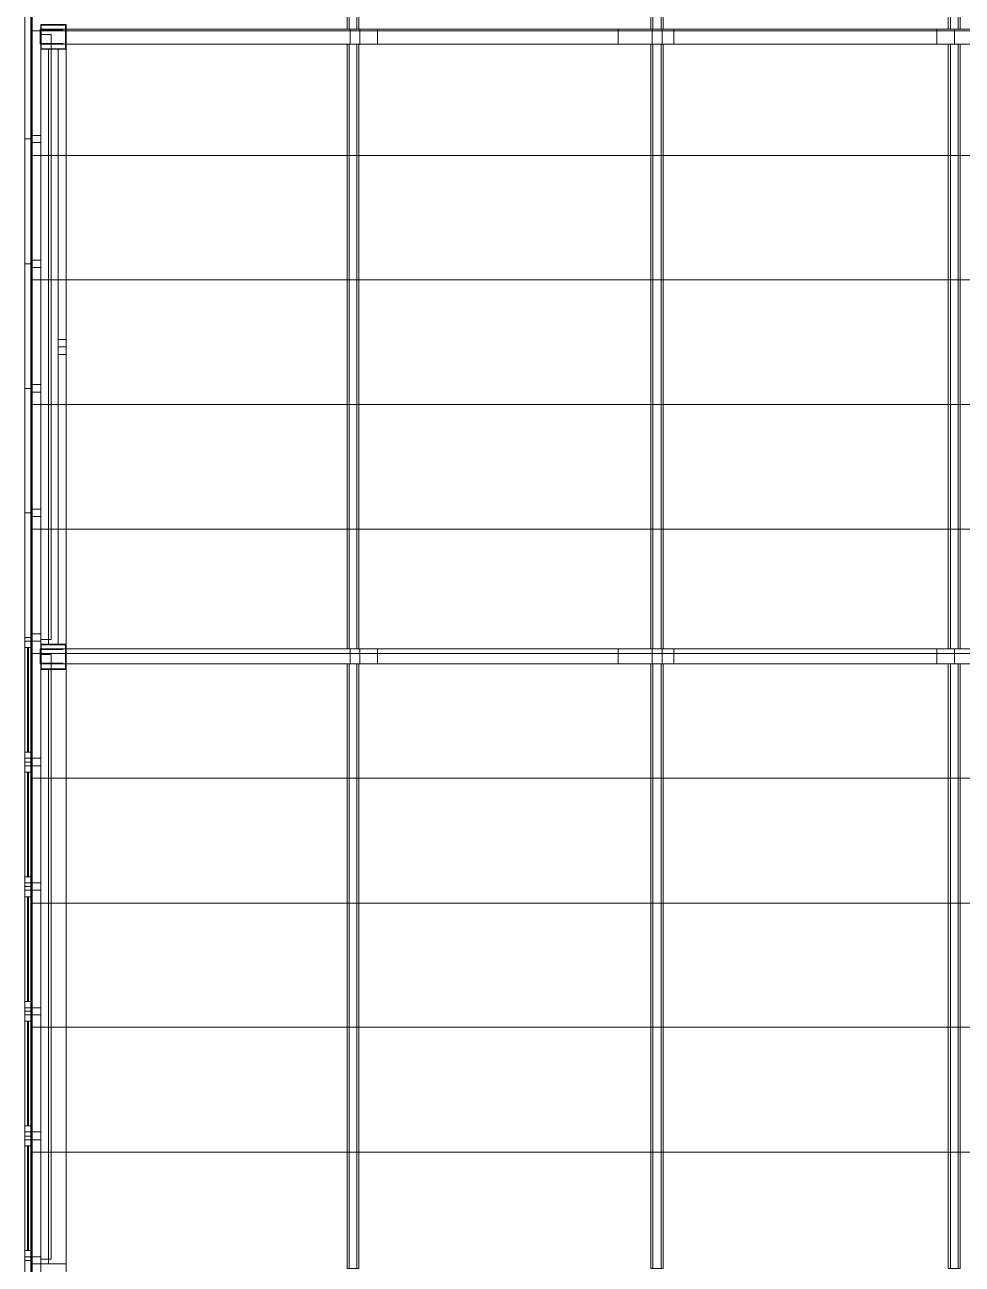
# Model space of a CAD drawing. Header units: centimetres. Extents: x 2816 to 28192, y 2553 to 18332.
# Drawn here: x 6725 to 8636, y 10464 to 12991 of the extents above; entities that cross this region are included whole.
import ezdxf

# ---------------------------------------------------------------- set-up
doc = ezdxf.new("R2010")
doc.units = ezdxf.units.CM
for name, color, linetype in [('PDF_Dera 3D', 7, 'Continuous'), ('PDF_Dyert dhe Dritaret 2D', 7, 'Continuous'), ('PDF_Kaprijatat', 7, 'Continuous'), ('PDF_Paneli', 30, 'Continuous'), ('PDF_Shtyllat e Paneleve', 7, 'Continuous'), ('PDF_Themeli', 7, 'Continuous'), ('PDF_Trajet', 7, 'Continuous')]:
    doc.layers.add(name, color=color, linetype=linetype)
doc.layers.add('PDF_Panel Kulmii', color=7, linetype='Continuous', true_color=0xfafafa)
doc.layers.add('PDF_Shtyllat', color=7, linetype='Continuous', true_color=0xfafafa)

msp = doc.modelspace()

# ---------------------------------------------------------------- linework, layer by layer
at = {"layer": 'PDF_Dera 3D', "lineweight": 0}
for points in [[(6725.3, 11734.2), (6725.3, 11734.2)], [(6737.9, 11495.6), (6737.9, 11734.2), (6725.3, 11734.2), (6725.3, 11495.6)], [(6737.9, 11734.2), (6737.9, 11495.6), (6725.3, 11495.6), (6725.3, 11734.2), (6737.9, 11734.2)], [(6725.3, 11734.2), (6725.3, 11734.2)], [(6737.9, 11734.2), (6737.9, 11734.2)], [(6737.9, 11734.2), (6737.9, 11734.2)], [(6737.9, 11721.6), (6725.3, 11721.6)], [(6737.9, 11721.6), (6725.3, 11721.6)], [(6725.3, 11508.2), (6725.3, 11721.6), (6725.3, 11508.2)], [(6725.3, 11721.6), (6725.3, 11721.6)], [(6725.3, 11721.6), (6725.3, 11721.6)], [(6730.5, 11721.6), (6730.5, 11721.6)], [(6732.6, 11508.2), (6732.6, 11721.6), (6730.5, 11721.6), (6730.5, 11508.2)], [(6732.6, 11721.6), (6732.6, 11508.2), (6730.5, 11508.2), (6730.5, 11721.6), (6732.6, 11721.6)], [(6730.5, 11721.6), (6730.5, 11721.6)], [(6732.6, 11721.6), (6732.6, 11721.6)], [(6737.9, 11721.6), (6737.9, 11508.2), (6737.9, 11721.6)], [(6737.9, 11721.6), (6737.9, 11721.6)], [(6737.9, 11721.6), (6737.9, 11721.6)], [(6737.9, 11508.2), (6725.3, 11508.2), (6737.9, 11508.2)], [(6725.3, 11508.2), (6725.3, 11508.2)], [(6725.3, 11508.2), (6725.3, 11508.2)], [(6732.6, 11508.2), (6730.5, 11508.2)], [(6730.5, 11508.2), (6730.5, 11508.2)], [(6730.5, 11508.2), (6730.5, 11508.2)], [(6732.6, 11508.2), (6732.6, 11508.2)], [(6732.6, 11508.2), (6732.6, 11508.2)], [(6737.9, 11508.2), (6737.9, 11508.2)], [(6737.9, 11508.2), (6737.9, 11508.2)], [(6737.9, 11495.6), (6725.3, 11495.6)], [(6725.3, 11495.6), (6725.3, 11495.6)], [(6725.3, 11495.6), (6725.3, 11495.6)], [(6725.3, 11479.9), (6725.3, 11479.9)], [(6737.9, 11241.3), (6737.9, 11479.9), (6725.3, 11479.9), (6725.3, 11241.3)], [(6737.9, 11479.9), (6737.9, 11241.3), (6725.3, 11241.3), (6725.3, 11479.9), (6737.9, 11479.9)], [(6725.3, 11479.9), (6725.3, 11479.9)], [(6737.9, 11495.6), (6737.9, 11495.6)], [(6737.9, 11495.6), (6737.9, 11495.6)], [(6737.9, 11479.9), (6737.9, 11479.9)], [(6737.9, 11479.9), (6737.9, 11479.9)], [(6737.9, 11467.3), (6725.3, 11467.3)], [(6737.9, 11467.3), (6725.3, 11467.3)], [(6725.3, 11253.9), (6725.3, 11467.3), (6725.3, 11253.9)], [(6725.3, 11467.3), (6725.3, 11467.3)], [(6725.3, 11467.3), (6725.3, 11467.3)], [(6730.5, 11467.3), (6730.5, 11467.3)], [(6732.6, 11253.9), (6732.6, 11467.3), (6730.5, 11467.3), (6730.5, 11253.9)], [(6732.6, 11467.3), (6732.6, 11253.9), (6730.5, 11253.9), (6730.5, 11467.3), (6732.6, 11467.3)], [(6730.5, 11467.3), (6730.5, 11467.3)], [(6732.6, 11467.3), (6732.6, 11467.3)], [(6737.9, 11467.3), (6737.9, 11253.9), (6737.9, 11467.3)], [(6737.9, 11467.3), (6737.9, 11467.3)], [(6737.9, 11467.3), (6737.9, 11467.3)], [(6737.9, 11253.9), (6725.3, 11253.9), (6737.9, 11253.9)], [(6725.3, 11253.9), (6725.3, 11253.9)], [(6725.3, 11253.9), (6725.3, 11253.9)], [(6732.6, 11253.9), (6730.5, 11253.9)], [(6730.5, 11253.9), (6730.5, 11253.9)], [(6730.5, 11253.9), (6730.5, 11253.9)], [(6732.6, 11253.9), (6732.6, 11253.9)], [(6732.6, 11253.9), (6732.6, 11253.9)], [(6737.9, 11253.9), (6737.9, 11253.9)], [(6737.9, 11253.9), (6737.9, 11253.9)], [(6737.9, 11241.3), (6725.3, 11241.3)], [(6725.3, 11241.3), (6725.3, 11241.3)], [(6725.3, 11241.3), (6725.3, 11241.3)], [(6725.3, 11226.6), (6725.3, 11226.6)], [(6737.9, 10986.9), (6737.9, 11226.6), (6725.3, 11226.6), (6725.3, 10986.9)], [(6737.9, 11226.6), (6737.9, 10986.9), (6725.3, 10986.9), (6725.3, 11226.6), (6737.9, 11226.6)], [(6725.3, 11226.6), (6725.3, 11226.6)], [(6737.9, 11241.3), (6737.9, 11241.3)], [(6737.9, 11241.3), (6737.9, 11241.3)], [(6737.9, 11226.6), (6737.9, 11226.6)], [(6737.9, 11226.6), (6737.9, 11226.6)], [(6737.9, 11212.9), (6725.3, 11212.9)], [(6737.9, 11212.9), (6725.3, 11212.9)], [(6725.3, 10999.5), (6725.3, 11212.9), (6725.3, 10999.5)], [(6725.3, 11212.9), (6725.3, 11212.9)], [(6725.3, 11212.9), (6725.3, 11212.9)], [(6730.5, 11212.9), (6730.5, 11212.9)], [(6732.6, 10999.5), (6732.6, 11212.9), (6730.5, 11212.9), (6730.5, 10999.5)], [(6732.6, 11212.9), (6732.6, 10999.5), (6730.5, 10999.5), (6730.5, 11212.9), (6732.6, 11212.9)], [(6730.5, 11212.9), (6730.5, 11212.9)], [(6732.6, 11212.9), (6732.6, 11212.9)], [(6737.9, 11212.9), (6737.9, 10999.5), (6737.9, 11212.9)], [(6737.9, 11212.9), (6737.9, 11212.9)], [(6737.9, 11212.9), (6737.9, 11212.9)], [(6737.9, 10999.5), (6725.3, 10999.5), (6737.9, 10999.5)], [(6725.3, 10999.5), (6725.3, 10999.5)], [(6725.3, 10999.5), (6725.3, 10999.5)], [(6732.6, 10999.5), (6730.5, 10999.5)], [(6730.5, 10999.5), (6730.5, 10999.5)], [(6730.5, 10999.5), (6730.5, 10999.5)], [(6732.6, 10999.5), (6732.6, 10999.5)], [(6732.6, 10999.5), (6732.6, 10999.5)], [(6737.9, 10999.5), (6737.9, 10999.5)], [(6737.9, 10999.5), (6737.9, 10999.5)], [(6737.9, 10986.9), (6725.3, 10986.9)], [(6725.3, 10986.9), (6725.3, 10986.9)], [(6725.3, 10986.9), (6725.3, 10986.9)], [(6725.3, 10972.2), (6725.3, 10972.2)], [(6737.9, 10733.6), (6737.9, 10972.2), (6725.3, 10972.2), (6725.3, 10733.6)], [(6737.9, 10972.2), (6737.9, 10733.6), (6725.3, 10733.6), (6725.3, 10972.2), (6737.9, 10972.2)], [(6725.3, 10972.2), (6725.3, 10972.2)], [(6737.9, 10986.9), (6737.9, 10986.9)], [(6737.9, 10986.9), (6737.9, 10986.9)], [(6737.9, 10972.2), (6737.9, 10972.2)], [(6737.9, 10972.2), (6737.9, 10972.2)], [(6737.9, 10959.6), (6725.3, 10959.6)], [(6737.9, 10959.6), (6725.3, 10959.6)], [(6725.3, 10746.2), (6725.3, 10959.6), (6725.3, 10746.2)], [(6725.3, 10959.6), (6725.3, 10959.6)], [(6725.3, 10959.6), (6725.3, 10959.6)], [(6730.5, 10959.6), (6730.5, 10959.6)], [(6732.6, 10746.2), (6732.6, 10959.6), (6730.5, 10959.6), (6730.5, 10746.2)], [(6732.6, 10959.6), (6732.6, 10746.2), (6730.5, 10746.2), (6730.5, 10959.6), (6732.6, 10959.6)], [(6730.5, 10959.6), (6730.5, 10959.6)], [(6732.6, 10959.6), (6732.6, 10959.6)], [(6737.9, 10959.6), (6737.9, 10746.2), (6737.9, 10959.6)], [(6737.9, 10959.6), (6737.9, 10959.6)], [(6737.9, 10959.6), (6737.9, 10959.6)], [(6737.9, 10746.2), (6725.3, 10746.2), (6737.9, 10746.2)], [(6725.3, 10746.2), (6725.3, 10746.2)], [(6725.3, 10746.2), (6725.3, 10746.2)], [(6732.6, 10746.2), (6730.5, 10746.2)], [(6730.5, 10746.2), (6730.5, 10746.2)], [(6730.5, 10746.2), (6730.5, 10746.2)], [(6732.6, 10746.2), (6732.6, 10746.2)], [(6732.6, 10746.2), (6732.6, 10746.2)], [(6737.9, 10746.2), (6737.9, 10746.2)], [(6737.9, 10746.2), (6737.9, 10746.2)], [(6737.9, 10733.6), (6725.3, 10733.6)], [(6725.3, 10733.6), (6725.3, 10733.6)], [(6725.3, 10733.6), (6725.3, 10733.6)], [(6725.3, 10717.8), (6725.3, 10717.8)], [(6737.9, 10479.3), (6737.9, 10717.8), (6725.3, 10717.8), (6725.3, 10479.3)], [(6737.9, 10717.8), (6737.9, 10479.3), (6725.3, 10479.3), (6725.3, 10717.8), (6737.9, 10717.8)], [(6725.3, 10717.8), (6725.3, 10717.8)], [(6737.9, 10733.6), (6737.9, 10733.6)], [(6737.9, 10733.6), (6737.9, 10733.6)], [(6737.9, 10717.8), (6737.9, 10717.8)], [(6737.9, 10717.8), (6737.9, 10717.8)], [(6737.9, 10705.2), (6725.3, 10705.2)], [(6737.9, 10705.2), (6725.3, 10705.2)], [(6725.3, 10491.9), (6725.3, 10705.2), (6725.3, 10491.9)], [(6725.3, 10705.2), (6725.3, 10705.2)], [(6725.3, 10705.2), (6725.3, 10705.2)], [(6730.5, 10705.2), (6730.5, 10705.2)], [(6732.6, 10491.9), (6732.6, 10705.2), (6730.5, 10705.2), (6730.5, 10491.9)], [(6732.6, 10705.2), (6732.6, 10491.9), (6730.5, 10491.9), (6730.5, 10705.2), (6732.6, 10705.2)], [(6730.5, 10705.2), (6730.5, 10705.2)], [(6732.6, 10705.2), (6732.6, 10705.2)], [(6737.9, 10705.2), (6737.9, 10491.9), (6737.9, 10705.2)], [(6737.9, 10705.2), (6737.9, 10705.2)], [(6737.9, 10705.2), (6737.9, 10705.2)], [(6737.9, 10491.9), (6725.3, 10491.9), (6737.9, 10491.9)], [(6725.3, 10491.9), (6725.3, 10491.9)], [(6725.3, 10491.9), (6725.3, 10491.9)], [(6732.6, 10491.9), (6730.5, 10491.9)], [(6730.5, 10491.9), (6730.5, 10491.9)], [(6730.5, 10491.9), (6730.5, 10491.9)], [(6732.6, 10491.9), (6732.6, 10491.9)], [(6732.6, 10491.9), (6732.6, 10491.9)], [(6737.9, 10491.9), (6737.9, 10491.9)], [(6737.9, 10491.9), (6737.9, 10491.9)], [(6737.9, 10479.3), (6725.3, 10479.3)], [(6725.3, 10479.3), (6725.3, 10479.3)], [(6725.3, 10479.3), (6725.3, 10479.3)], [(6737.9, 10479.3), (6737.9, 10479.3)], [(6737.9, 10479.3), (6737.9, 10479.3)]]:
    msp.add_lwpolyline(points, dxfattribs=at)
at = {"layer": 'PDF_Dyert dhe Dritaret 2D', "lineweight": 0}
for points in [[(6725.3, 11495.6), (6725.3, 11734.2)], [(6725.3, 11734.2), (6737.9, 11734.2)], [(6737.9, 11734.2), (6737.9, 11495.6)], [(6725.3, 11721.6), (6737.9, 11721.6)], [(6730.5, 11508.2), (6730.5, 11721.6)], [(6732.6, 11721.6), (6732.6, 11508.2)], [(6737.9, 11508.2), (6725.3, 11508.2)], [(6737.9, 11495.6), (6725.3, 11495.6)], [(6725.3, 11241.3), (6725.3, 11479.9)], [(6725.3, 11479.9), (6737.9, 11479.9)], [(6737.9, 11479.9), (6737.9, 11241.3)], [(6725.3, 11467.3), (6737.9, 11467.3)], [(6730.5, 11253.9), (6730.5, 11467.3)], [(6732.6, 11467.3), (6732.6, 11253.9)], [(6737.9, 11253.9), (6725.3, 11253.9)], [(6737.9, 11241.3), (6725.3, 11241.3)], [(6725.3, 10986.9), (6725.3, 11226.6)], [(6725.3, 11226.6), (6737.9, 11226.6)], [(6737.9, 11226.6), (6737.9, 10986.9)], [(6725.3, 11212.9), (6737.9, 11212.9)], [(6730.5, 10999.5), (6730.5, 11212.9)], [(6732.6, 11212.9), (6732.6, 10999.5)], [(6737.9, 10999.5), (6725.3, 10999.5)], [(6737.9, 10986.9), (6725.3, 10986.9)], [(6725.3, 10733.6), (6725.3, 10972.2)], [(6725.3, 10972.2), (6737.9, 10972.2)], [(6737.9, 10972.2), (6737.9, 10733.6)], [(6725.3, 10959.6), (6737.9, 10959.6)], [(6730.5, 10746.2), (6730.5, 10959.6)], [(6732.6, 10959.6), (6732.6, 10746.2)], [(6737.9, 10746.2), (6725.3, 10746.2)], [(6737.9, 10733.6), (6725.3, 10733.6)], [(6725.3, 10479.3), (6725.3, 10717.8)], [(6725.3, 10717.8), (6737.9, 10717.8)], [(6737.9, 10717.8), (6737.9, 10479.3)], [(6725.3, 10705.2), (6737.9, 10705.2)], [(6730.5, 10491.9), (6730.5, 10705.2)], [(6732.6, 10705.2), (6732.6, 10491.9)], [(6737.9, 10491.9), (6725.3, 10491.9)], [(6737.9, 10479.3), (6725.3, 10479.3)]]:
    msp.add_lwpolyline(points, dxfattribs=at)
at = {"layer": 'PDF_Kaprijatat', "lineweight": 0}
for points in [[(7382.2, 14215.8), (7386.4, 14215.8), (7386.4, 12981.8), (7382.2, 12981.8)], [(7402.2, 14215.8), (7382.2, 14215.8), (7382.2, 12981.8), (7402.2, 12981.8)], [(7406.4, 14215.8), (7402.2, 14215.8), (7402.2, 12981.8), (7406.4, 12981.8), (7406.4, 14215.8)], [(8001.3, 14215.8), (8005.5, 14215.8), (8005.5, 12981.8), (8001.3, 12981.8)], [(8022.3, 14215.8), (8001.3, 14215.8), (8001.3, 12981.8), (8022.3, 12981.8)], [(8026.5, 14215.8), (8022.3, 14215.8), (8022.3, 12981.8), (8026.5, 12981.8), (8026.5, 14215.8)], [(8607.7, 14215.8), (8612, 14215.8), (8612, 12981.8), (8607.7, 12981.8)], [(8627.7, 14215.8), (8607.7, 14215.8), (8607.7, 12981.8), (8627.7, 12981.8)], [(8631.9, 14215.8), (8627.7, 14215.8), (8627.7, 12981.8), (8631.9, 12981.8), (8631.9, 14215.8)], [(6803.1, 12951.4), (6803.1, 12952.4), (6756.8, 12952.4), (6756.8, 12980.8), (6803.1, 12980.8), (6803.1, 12981.8)], [(6756.8, 12951.4), (6756.8, 12981.8)], [(9246.8, 12981.8), (11735.7, 12981.8), (6756.8, 12981.8), (9246.8, 12981.8)], [(6756.8, 12981.8), (6756.8, 12951.4)], [(6756.8, 12981.8), (6756.8, 12981.8)], [(6756.8, 12981.8), (6756.8, 12981.8)], [(6756.8, 12980.8), (6802, 12980.8), (6803.1, 12980.8)], [(6756.8, 12980.8), (6756.8, 12980.8)], [(6778.9, 12971.3), (6757.9, 12971.3)], [(6757.9, 11737.4), (6778.9, 11737.4), (6778.9, 12971.3), (6757.9, 12971.3)], [(6757.9, 11737.4), (6757.9, 12971.3), (6757.9, 11737.4)], [(6757.9, 12971.3), (6757.9, 12971.3)], [(6757.9, 12971.3), (6757.9, 12971.3)], [(6778.9, 11737.4), (6778.9, 12971.3)], [(6778.9, 12971.3), (6778.9, 12971.3)], [(6778.9, 12971.3), (6778.9, 12971.3)], [(6802, 12980.8), (6802, 12981.8), (6803.1, 12981.8)], [(6803.1, 12981.8), (7388.5, 12981.8), (6802, 12981.8)], [(6802, 12981.8), (6802, 12981.8)], [(6802, 12980.8), (6802, 12980.8)], [(6803.1, 12981.8), (6803.1, 12981.8)], [(6803.1, 12980.8), (6803.1, 12980.8)], [(7382.2, 12981.8), (7382.2, 12981.8)], [(7386.4, 12981.8), (7406.4, 12981.8)], [(7386.4, 12981.8), (7386.4, 12981.8)], [(7388.5, 12981.8), (7388.5, 12951.4)], [(7388.5, 12981.8), (7388.5, 12951.4)], [(7388.5, 12981.8), (7388.5, 12981.8)], [(7402.2, 12981.8), (7402.2, 12981.8)], [(7406.4, 12981.8), (7406.4, 12981.8)], [(7408.5, 12981.8), (7935.1, 12981.8)], [(7408.5, 12951.4), (7408.5, 12981.8), (7408.5, 12951.4)], [(7408.5, 12981.8), (7408.5, 12981.8)], [(7935.1, 12981.8), (7408.5, 12981.8)], [(7408.5, 12981.8), (7408.5, 12981.8)], [(7408.5, 12981.8), (7408.5, 12981.8)], [(7444.2, 12981.8), (7444.2, 12951.4)], [(7444.2, 12981.8), (8004.4, 12981.8), (8004.4, 12951.4), (7444.2, 12951.4)], [(7444.2, 12981.8), (8004.4, 12981.8)], [(7444.2, 12981.8), (7444.2, 12981.8)], [(7935.1, 12981.8), (7935.1, 12951.4)], [(7935.1, 12981.8), (7935.1, 12981.8)], [(8001.3, 12981.8), (8001.3, 12981.8)], [(8004.4, 12951.4), (8004.4, 12981.8)], [(8004.4, 12981.8), (8004.4, 12981.8)], [(8005.5, 12981.8), (8026.5, 12981.8)], [(8005.5, 12981.8), (8005.5, 12981.8)], [(8022.3, 12981.8), (8022.3, 12981.8)], [(8584.6, 12981.8), (8024.4, 12981.8)], [(8024.4, 12981.8), (8024.4, 12951.4)], [(8024.4, 12981.8), (8024.4, 12951.4)], [(8024.4, 12981.8), (8584.6, 12981.8)], [(8024.4, 12981.8), (8024.4, 12981.8)], [(8024.4, 12981.8), (8024.4, 12981.8)], [(8026.5, 12981.8), (8026.5, 12981.8)], [(8620.4, 12951.4), (8620.4, 12981.8), (8048.6, 12981.8)], [(8048.6, 12951.4), (8048.6, 12981.8)], [(8620.4, 12981.8), (8048.6, 12981.8)], [(8048.6, 12981.8), (8048.6, 12981.8)], [(8584.6, 12951.4), (8584.6, 12981.8)], [(8584.6, 12981.8), (8584.6, 12981.8)], [(8607.7, 12981.8), (8607.7, 12981.8)], [(8612, 12981.8), (8631.9, 12981.8)], [(8612, 12981.8), (8612, 12981.8)], [(8620.4, 12981.8), (8620.4, 12981.8)], [(8620.4, 12981.8), (8620.4, 12951.4)], [(8620.4, 12981.8), (8620.4, 12981.8)], [(8620.4, 12981.8), (8620.4, 12981.8)], [(8627.7, 12981.8), (8627.7, 12981.8)], [(8631.9, 12981.8), (8631.9, 12981.8)], [(6802, 12952.4), (6756.8, 12952.4)], [(6756.8, 12952.4), (6756.8, 12952.4)], [(9246.8, 12951.4), (6756.8, 12951.4), (11735.7, 12951.4), (9246.8, 12951.4)], [(6756.8, 12951.4), (6756.8, 12951.4)], [(6756.8, 12951.4), (6756.8, 12951.4)], [(6803.1, 12951.4), (6802, 12951.4), (6802, 12952.4), (6803.1, 12952.4)], [(6802, 12952.4), (6802, 12952.4)], [(6802, 12951.4), (7388.5, 12951.4), (6803.1, 12951.4)], [(6802, 12951.4), (6802, 12951.4)], [(6803.1, 12952.4), (6803.1, 12952.4)], [(6803.1, 12951.4), (6803.1, 12951.4)], [(7382.2, 12951.4), (7386.4, 12951.4), (7386.4, 11718.5)], [(7402.2, 12951.4), (7382.2, 12951.4), (7382.2, 11718.5)], [(7382.2, 12951.4), (7382.2, 12951.4)], [(7386.4, 12951.4), (7406.4, 12951.4)], [(7386.4, 12951.4), (7386.4, 12951.4)], [(7388.5, 12951.4), (7388.5, 12951.4)], [(7388.5, 12951.4), (7388.5, 12951.4)], [(7388.5, 12951.4), (7388.5, 12951.4)], [(7402.2, 11718.5), (7406.4, 11718.5), (7406.4, 12951.4), (7402.2, 12951.4), (7402.2, 11718.5)], [(7402.2, 12951.4), (7402.2, 12951.4)], [(7406.4, 12951.4), (7406.4, 12951.4)], [(7408.5, 12951.4), (7935.1, 12951.4)], [(7408.5, 12951.4), (7935.1, 12951.4)], [(7408.5, 12951.4), (7408.5, 12951.4)], [(7408.5, 12951.4), (7408.5, 12951.4)], [(7444.2, 12951.4), (8004.4, 12951.4)], [(7444.2, 12951.4), (7444.2, 12951.4)], [(7935.1, 12951.4), (7935.1, 12951.4)], [(8001.3, 12951.4), (8005.5, 12951.4), (8005.5, 11718.5)], [(8022.3, 12951.4), (8001.3, 12951.4), (8001.3, 11718.5)], [(8001.3, 12951.4), (8001.3, 12951.4)], [(8004.4, 12951.4), (8004.4, 12951.4)], [(8004.4, 12951.4), (8004.4, 12951.4)], [(8005.5, 12951.4), (8026.5, 12951.4)], [(8005.5, 12951.4), (8005.5, 12951.4)], [(8022.3, 11718.5), (8026.5, 11718.5), (8026.5, 12951.4), (8022.3, 12951.4), (8022.3, 11718.5)], [(8022.3, 12951.4), (8022.3, 12951.4)], [(8024.4, 12951.4), (8584.6, 12951.4), (8024.4, 12951.4)], [(8024.4, 12951.4), (8024.4, 12951.4)], [(8024.4, 12951.4), (8024.4, 12951.4)], [(8026.5, 12951.4), (8026.5, 12951.4)], [(8620.4, 12951.4), (8048.6, 12951.4), (8620.4, 12951.4)], [(8048.6, 12951.4), (8048.6, 12951.4)], [(8584.6, 12951.4), (8584.6, 12951.4)], [(8607.7, 12951.4), (8612, 12951.4), (8612, 11718.5)], [(8627.7, 12951.4), (8607.7, 12951.4), (8607.7, 11718.5)], [(8607.7, 12951.4), (8607.7, 12951.4)], [(8612, 12951.4), (8631.9, 12951.4)], [(8612, 12951.4), (8612, 12951.4)], [(8620.4, 12951.4), (8620.4, 12951.4)], [(8620.4, 12951.4), (8620.4, 12951.4)], [(8627.7, 11718.5), (8631.9, 11718.5), (8631.9, 12951.4), (8627.7, 12951.4), (8627.7, 11718.5)], [(8627.7, 12951.4), (8627.7, 12951.4)], [(8631.9, 12951.4), (8631.9, 12951.4)], [(6778.9, 11737.4), (6757.9, 11737.4)], [(6757.9, 11737.4), (6757.9, 11737.4)], [(6757.9, 11737.4), (6757.9, 11737.4)], [(6778.9, 11737.4), (6778.9, 11737.4)], [(6778.9, 11737.4), (6778.9, 11737.4)], [(6803.1, 11688), (6803.1, 11689), (6756.8, 11689), (6756.8, 11717.4), (6803.1, 11717.4), (6803.1, 11718.5)], [(6756.8, 11688), (6756.8, 11718.5)], [(9246.8, 11718.5), (11735.7, 11718.5), (6756.8, 11718.5), (9246.8, 11718.5)], [(6756.8, 11718.5), (6756.8, 11688)], [(6756.8, 11718.5), (6756.8, 11718.5)], [(6756.8, 11718.5), (6756.8, 11718.5)], [(6756.8, 11717.4), (6802, 11717.4), (6803.1, 11717.4)], [(6756.8, 11717.4), (6756.8, 11717.4)], [(6778.9, 11706.9), (6757.9, 11706.9)], [(6778.9, 10474), (6778.9, 11706.9), (6757.9, 11706.9)], [(6757.9, 10474), (6778.9, 10474), (6778.9, 11706.9)], [(6757.9, 11706.9), (6757.9, 10474), (6757.9, 11706.9)], [(6757.9, 11706.9), (6757.9, 11706.9)], [(6778.9, 11706.9), (6778.9, 11706.9)], [(6778.9, 11706.9), (6778.9, 11706.9)], [(6778.9, 11706.9), (6778.9, 11706.9)], [(6802, 11717.4), (6802, 11718.5), (6803.1, 11718.5)], [(6803.1, 11718.5), (7388.5, 11718.5), (6802, 11718.5)], [(6802, 11718.5), (6802, 11718.5)], [(6802, 11717.4), (6802, 11717.4)], [(6803.1, 11718.5), (6803.1, 11718.5)], [(6803.1, 11717.4), (6803.1, 11717.4)], [(7382.2, 11718.5), (7386.4, 11718.5)], [(7402.2, 11718.5), (7382.2, 11718.5)], [(7382.2, 11718.5), (7382.2, 11718.5)], [(7386.4, 11718.5), (7406.4, 11718.5)], [(7386.4, 11718.5), (7386.4, 11718.5)], [(7388.5, 11718.5), (7388.5, 11688)], [(7388.5, 11718.5), (7388.5, 11688)], [(7388.5, 11718.5), (7388.5, 11718.5)], [(7402.2, 11718.5), (7402.2, 11718.5)], [(7406.4, 11718.5), (7406.4, 11718.5)], [(7408.5, 11718.5), (7935.1, 11718.5)], [(7408.5, 11688), (7408.5, 11718.5), (7408.5, 11688)], [(7408.5, 11718.5), (7408.5, 11718.5)], [(7935.1, 11718.5), (7408.5, 11718.5)], [(7408.5, 11718.5), (7408.5, 11718.5)], [(7408.5, 11718.5), (7408.5, 11718.5)], [(7444.2, 11718.5), (7444.2, 11688)], [(7444.2, 11718.5), (8004.4, 11718.5), (8004.4, 11688), (7444.2, 11688)], [(7444.2, 11718.5), (8004.4, 11718.5)], [(7444.2, 11718.5), (7444.2, 11718.5)], [(7935.1, 11718.5), (7935.1, 11688)], [(7935.1, 11718.5), (7935.1, 11718.5)], [(8001.3, 11718.5), (8005.5, 11718.5)], [(8022.3, 11718.5), (8001.3, 11718.5)], [(8001.3, 11718.5), (8001.3, 11718.5)], [(8004.4, 11688), (8004.4, 11718.5)], [(8004.4, 11718.5), (8004.4, 11718.5)], [(8005.5, 11718.5), (8026.5, 11718.5)], [(8005.5, 11718.5), (8005.5, 11718.5)], [(8022.3, 11718.5), (8022.3, 11718.5)], [(8584.6, 11718.5), (8024.4, 11718.5)], [(8024.4, 11718.5), (8024.4, 11688)], [(8024.4, 11718.5), (8024.4, 11688)], [(8024.4, 11718.5), (8584.6, 11718.5)], [(8024.4, 11718.5), (8024.4, 11718.5)], [(8024.4, 11718.5), (8024.4, 11718.5)], [(8026.5, 11718.5), (8026.5, 11718.5)], [(8620.4, 11688), (8620.4, 11718.5), (8048.6, 11718.5)], [(8048.6, 11688), (8048.6, 11718.5)], [(8620.4, 11718.5), (8048.6, 11718.5)], [(8048.6, 11718.5), (8048.6, 11718.5)], [(8584.6, 11688), (8584.6, 11718.5)], [(8584.6, 11718.5), (8584.6, 11718.5)], [(8607.7, 11718.5), (8612, 11718.5)], [(8627.7, 11718.5), (8607.7, 11718.5)], [(8607.7, 11718.5), (8607.7, 11718.5)], [(8612, 11718.5), (8631.9, 11718.5)], [(8612, 11718.5), (8612, 11718.5)], [(8620.4, 11718.5), (8620.4, 11718.5)], [(8620.4, 11718.5), (8620.4, 11688)], [(8620.4, 11718.5), (8620.4, 11718.5)], [(8620.4, 11718.5), (8620.4, 11718.5)], [(8627.7, 11718.5), (8627.7, 11718.5)], [(8631.9, 11718.5), (8631.9, 11718.5)], [(6802, 11689), (6756.8, 11689)], [(6756.8, 11689), (6756.8, 11689)], [(9246.8, 11688), (6756.8, 11688), (11735.7, 11688), (9246.8, 11688)], [(6756.8, 11688), (6756.8, 11688)], [(6756.8, 11688), (6756.8, 11688)], [(6803.1, 11688), (6802, 11688), (6802, 11689), (6803.1, 11689)], [(6802, 11689), (6802, 11689)], [(6802, 11688), (7388.5, 11688), (6803.1, 11688)], [(6802, 11688), (6802, 11688)], [(6803.1, 11689), (6803.1, 11689)], [(6803.1, 11688), (6803.1, 11688)], [(7382.2, 11688), (7386.4, 11688), (7386.4, 10455.1), (7382.2, 10455.1)], [(7402.2, 11688), (7382.2, 11688), (7382.2, 10455.1), (7402.2, 10455.1)], [(7382.2, 11688), (7382.2, 11688)], [(7386.4, 11688), (7406.4, 11688)], [(7386.4, 11688), (7386.4, 11688)], [(7388.5, 11688), (7388.5, 11688)], [(7388.5, 11688), (7388.5, 11688)], [(7388.5, 11688), (7388.5, 11688)], [(7406.4, 11688), (7402.2, 11688), (7402.2, 10455.1), (7406.4, 10455.1), (7406.4, 11688)], [(7402.2, 11688), (7402.2, 11688)], [(7406.4, 11688), (7406.4, 11688)], [(7408.5, 11688), (7935.1, 11688)], [(7408.5, 11688), (7935.1, 11688)], [(7408.5, 11688), (7408.5, 11688)], [(7408.5, 11688), (7408.5, 11688)], [(7444.2, 11688), (8004.4, 11688)], [(7444.2, 11688), (7444.2, 11688)], [(7935.1, 11688), (7935.1, 11688)], [(8001.3, 11688), (8005.5, 11688), (8005.5, 10455.1), (8001.3, 10455.1)], [(8022.3, 11688), (8001.3, 11688), (8001.3, 10455.1), (8022.3, 10455.1)], [(8001.3, 11688), (8001.3, 11688)], [(8004.4, 11688), (8004.4, 11688)], [(8004.4, 11688), (8004.4, 11688)], [(8005.5, 11688), (8026.5, 11688)], [(8005.5, 11688), (8005.5, 11688)], [(8026.5, 11688), (8022.3, 11688), (8022.3, 10455.1), (8026.5, 10455.1), (8026.5, 11688)], [(8022.3, 11688), (8022.3, 11688)], [(8024.4, 11688), (8584.6, 11688), (8024.4, 11688)], [(8024.4, 11688), (8024.4, 11688)], [(8024.4, 11688), (8024.4, 11688)], [(8026.5, 11688), (8026.5, 11688)], [(8620.4, 11688), (8048.6, 11688), (8620.4, 11688)], [(8048.6, 11688), (8048.6, 11688)], [(8584.6, 11688), (8584.6, 11688)], [(8607.7, 11688), (8612, 11688), (8612, 10455.1), (8607.7, 10455.1)], [(8627.7, 11688), (8607.7, 11688), (8607.7, 10455.1), (8627.7, 10455.1)], [(8607.7, 11688), (8607.7, 11688)], [(8612, 11688), (8631.9, 11688)], [(8612, 11688), (8612, 11688)], [(8620.4, 11688), (8620.4, 11688)], [(8620.4, 11688), (8620.4, 11688)], [(8631.9, 11688), (8627.7, 11688), (8627.7, 10455.1), (8631.9, 10455.1), (8631.9, 11688)], [(8627.7, 11688), (8627.7, 11688)], [(8631.9, 11688), (8631.9, 11688)], [(6778.9, 10474), (6757.9, 10474)], [(6757.9, 10474), (6757.9, 10474)], [(6757.9, 10474), (6757.9, 10474)], [(6778.9, 10474), (6778.9, 10474)], [(6778.9, 10474), (6778.9, 10474)]]:
    msp.add_lwpolyline(points, dxfattribs=at)
at = {"layer": 'PDF_Panel Kulmii', "lineweight": 0}
for points in [[(6739, 13233), (6739, 12978.7)], [(6740, 13233), (6740, 12978.7)], [(6740, 12978.7), (9246.8, 12978.7), (9245.7, 12978.7), (6739, 12978.7), (6740, 12978.7)], [(6739, 12978.7), (6739, 12978.7)], [(6739, 12978.7), (6739, 12724.3)], [(9246.8, 12978.7), (6740, 12978.7), (6739, 12978.7), (9245.7, 12978.7)], [(6739, 12978.7), (6739, 12978.7)], [(6740, 12978.7), (6740, 12978.7)], [(6740, 12978.7), (6740, 12724.3)], [(6740, 12978.7), (6740, 12978.7)], [(6740, 12724.3), (9246.8, 12724.3), (9245.7, 12724.3), (6739, 12724.3), (6740, 12724.3)], [(6739, 12724.3), (6739, 12724.3)], [(6739, 12724.3), (6739, 12471)], [(9246.8, 12724.3), (6740, 12724.3), (6739, 12724.3), (9245.7, 12724.3)], [(6739, 12724.3), (6739, 12724.3)], [(6740, 12724.3), (6740, 12724.3)], [(6740, 12724.3), (6740, 12471)], [(6740, 12724.3), (6740, 12724.3)], [(6740, 12471), (9246.8, 12471), (9245.7, 12471), (6739, 12471), (6740, 12471)], [(6739, 12471), (6739, 12471)], [(6739, 12471), (6739, 12216.7)], [(9246.8, 12471), (6740, 12471), (6739, 12471), (9245.7, 12471)], [(6739, 12471), (6739, 12471)], [(6740, 12471), (6740, 12471)], [(6740, 12471), (6740, 12216.7)], [(6740, 12471), (6740, 12471)], [(6740, 12216.7), (9246.8, 12216.7), (9245.7, 12216.7), (6739, 12216.7), (6740, 12216.7)], [(6739, 12216.7), (6739, 12216.7)], [(6739, 12216.7), (6739, 11962.3)], [(9246.8, 12216.7), (6740, 12216.7), (6739, 12216.7), (9245.7, 12216.7)], [(6739, 12216.7), (6739, 12216.7)], [(6740, 12216.7), (6740, 12216.7)], [(6740, 12216.7), (6740, 11962.3)], [(6740, 12216.7), (6740, 12216.7)], [(6740, 11962.3), (9246.8, 11962.3), (9245.7, 11962.3), (6739, 11962.3), (6740, 11962.3)], [(6739, 11962.3), (6739, 11962.3)], [(6739, 11962.3), (6739, 11709)], [(9246.8, 11962.3), (6740, 11962.3), (6739, 11962.3), (9245.7, 11962.3)], [(6739, 11962.3), (6739, 11962.3)], [(6740, 11962.3), (6740, 11962.3)], [(6740, 11962.3), (6740, 11709)], [(6740, 11962.3), (6740, 11962.3)], [(6740, 11709), (9246.8, 11709), (9245.7, 11709), (6739, 11709), (6740, 11709)], [(6739, 11709), (6739, 11709)], [(6739, 11709), (6739, 11454.6)], [(9246.8, 11709), (6740, 11709), (6739, 11709), (9245.7, 11709)], [(6739, 11709), (6739, 11709)], [(6740, 11709), (6740, 11709)], [(6740, 11709), (6740, 11454.6)], [(6740, 11709), (6740, 11709)], [(6740, 11454.6), (9246.8, 11454.6), (9245.7, 11454.6), (6739, 11454.6), (6740, 11454.6)], [(6739, 11454.6), (6739, 11454.6)], [(6739, 11454.6), (6739, 11200.3)], [(9246.8, 11454.6), (6740, 11454.6), (6739, 11454.6), (9245.7, 11454.6)], [(6739, 11454.6), (6739, 11454.6)], [(6740, 11454.6), (6740, 11454.6)], [(6740, 11454.6), (6740, 11200.3)], [(6740, 11454.6), (6740, 11454.6)], [(6740, 11200.3), (9246.8, 11200.3), (9245.7, 11200.3), (6739, 11200.3), (6740, 11200.3)], [(6739, 11200.3), (6739, 11200.3)], [(6739, 11200.3), (6739, 10947)], [(9246.8, 11200.3), (6740, 11200.3), (6739, 11200.3), (9245.7, 11200.3)], [(6739, 11200.3), (6739, 11200.3)], [(6740, 11200.3), (6740, 11200.3)], [(6740, 11200.3), (6740, 10947)], [(6740, 11200.3), (6740, 11200.3)], [(6740, 10947), (9246.8, 10947), (9245.7, 10947), (6739, 10947), (6740, 10947)], [(6739, 10947), (6739, 10947)], [(6739, 10947), (6739, 10692.6)], [(9246.8, 10947), (6740, 10947), (6739, 10947), (9245.7, 10947)], [(6739, 10947), (6739, 10947)], [(6740, 10947), (6740, 10947)], [(6740, 10947), (6740, 10692.6)], [(6740, 10947), (6740, 10947)], [(6740, 10692.6), (9246.8, 10692.6), (9245.7, 10692.6), (6739, 10692.6), (6740, 10692.6)], [(6739, 10692.6), (6739, 10692.6)], [(6739, 10692.6), (6739, 10438.3)], [(9246.8, 10692.6), (6740, 10692.6), (6739, 10692.6), (9245.7, 10692.6)], [(6739, 10692.6), (6739, 10692.6)], [(6740, 10692.6), (6740, 10692.6)], [(6740, 10692.6), (6740, 10438.3)], [(6740, 10692.6), (6740, 10692.6)]]:
    msp.add_lwpolyline(points, dxfattribs=at)
at = {"layer": 'PDF_Paneli', "lineweight": 0}
for points in [[(6725.3, 13011.3), (6737.9, 13011.3), (6737.9, 12758), (6725.3, 12758), (6725.3, 13011.3), (6725.3, 12758)], [(6725.3, 13011.3), (6737.9, 13011.3), (6737.9, 12758), (6725.3, 12758)], [(6725.3, 12758), (6725.3, 12758)], [(6725.3, 12758), (6737.9, 12758), (6737.9, 12503.6), (6725.3, 12503.6), (6725.3, 12758), (6725.3, 12503.6)], [(6725.3, 12758), (6737.9, 12758), (6737.9, 12503.6), (6725.3, 12503.6)], [(6725.3, 12758), (6725.3, 12758)], [(6737.9, 12758), (6737.9, 12758)], [(6737.9, 12758), (6737.9, 12758)], [(6737.9, 12758), (6737.9, 12758)], [(6725.3, 12503.6), (6725.3, 12503.6)], [(6725.3, 12503.6), (6737.9, 12503.6), (6737.9, 12249.2), (6725.3, 12249.2), (6725.3, 12503.6), (6725.3, 12249.2)], [(6725.3, 12503.6), (6737.9, 12503.6), (6737.9, 12249.2), (6725.3, 12249.2)], [(6725.3, 12503.6), (6725.3, 12503.6)], [(6737.9, 12503.6), (6737.9, 12503.6)], [(6737.9, 12503.6), (6737.9, 12503.6)], [(6737.9, 12503.6), (6737.9, 12503.6)], [(6725.3, 12249.2), (6725.3, 12249.2)], [(6725.3, 12249.2), (6737.9, 12249.2), (6737.9, 11995.9), (6725.3, 11995.9), (6725.3, 12249.2), (6725.3, 11995.9)], [(6725.3, 12249.2), (6737.9, 12249.2), (6737.9, 11995.9), (6725.3, 11995.9)], [(6725.3, 12249.2), (6725.3, 12249.2)], [(6737.9, 12249.2), (6737.9, 12249.2)], [(6737.9, 12249.2), (6737.9, 12249.2)], [(6737.9, 12249.2), (6737.9, 12249.2)], [(6725.3, 11995.9), (6725.3, 11995.9)], [(6725.3, 11995.9), (6737.9, 11995.9), (6737.9, 11741.6), (6725.3, 11741.6), (6725.3, 11995.9), (6725.3, 11741.6)], [(6725.3, 11995.9), (6737.9, 11995.9), (6737.9, 11741.6), (6725.3, 11741.6)], [(6725.3, 11995.9), (6725.3, 11995.9)], [(6737.9, 11995.9), (6737.9, 11995.9)], [(6737.9, 11995.9), (6737.9, 11995.9)], [(6737.9, 11995.9), (6737.9, 11995.9)], [(6725.3, 11741.6), (6725.3, 11741.6)], [(6737.9, 11741.6), (6725.3, 11741.6)], [(6737.9, 11741.6), (6737.9, 11487.2), (6725.3, 11487.2)], [(6725.3, 11487.2), (6725.3, 11741.6), (6725.3, 11487.2)], [(6725.3, 11741.6), (6737.9, 11741.6), (6737.9, 11487.2), (6725.3, 11487.2)], [(6725.3, 11741.6), (6725.3, 11741.6)], [(6737.9, 11734.2), (6725.3, 11734.2), (6737.9, 11734.2)], [(6725.3, 11734.2), (6725.3, 11495.6), (6725.3, 11734.2)], [(6725.3, 11734.2), (6725.3, 11734.2)], [(6725.3, 11734.2), (6725.3, 11734.2)], [(6737.9, 11741.6), (6737.9, 11741.6)], [(6737.9, 11741.6), (6737.9, 11741.6)], [(6737.9, 11741.6), (6737.9, 11741.6)], [(6737.9, 11734.2), (6737.9, 11495.6), (6737.9, 11734.2)], [(6737.9, 11734.2), (6737.9, 11734.2)], [(6737.9, 11734.2), (6737.9, 11734.2)], [(6737.9, 11495.6), (6725.3, 11495.6)], [(6737.9, 11495.6), (6725.3, 11495.6)], [(6725.3, 11495.6), (6725.3, 11495.6)], [(6725.3, 11487.2), (6725.3, 11487.2)], [(6737.9, 11487.2), (6725.3, 11487.2)], [(6737.9, 11487.2), (6737.9, 11233.9), (6725.3, 11233.9)], [(6725.3, 11233.9), (6725.3, 11487.2), (6725.3, 11233.9)], [(6725.3, 11487.2), (6737.9, 11487.2), (6737.9, 11233.9), (6725.3, 11233.9)], [(6725.3, 11487.2), (6725.3, 11487.2)], [(6737.9, 11479.9), (6725.3, 11479.9), (6737.9, 11479.9)], [(6725.3, 11479.9), (6725.3, 11241.3), (6725.3, 11479.9)], [(6725.3, 11479.9), (6725.3, 11479.9)], [(6725.3, 11479.9), (6725.3, 11479.9)], [(6737.9, 11495.6), (6737.9, 11495.6)], [(6737.9, 11487.2), (6737.9, 11487.2)], [(6737.9, 11487.2), (6737.9, 11487.2)], [(6737.9, 11487.2), (6737.9, 11487.2)], [(6737.9, 11479.9), (6737.9, 11241.3), (6737.9, 11479.9)], [(6737.9, 11479.9), (6737.9, 11479.9)], [(6737.9, 11479.9), (6737.9, 11479.9)], [(6737.9, 11241.3), (6725.3, 11241.3)], [(6737.9, 11241.3), (6725.3, 11241.3)], [(6725.3, 11241.3), (6725.3, 11241.3)], [(6725.3, 11233.9), (6725.3, 11233.9)], [(6737.9, 11233.9), (6725.3, 11233.9)], [(6737.9, 11233.9), (6737.9, 10979.6), (6725.3, 10979.6)], [(6725.3, 10979.6), (6725.3, 11233.9), (6725.3, 10979.6)], [(6725.3, 11233.9), (6737.9, 11233.9), (6737.9, 10979.6), (6725.3, 10979.6)], [(6725.3, 11233.9), (6725.3, 11233.9)], [(6737.9, 11226.6), (6725.3, 11226.6), (6737.9, 11226.6)], [(6725.3, 11226.6), (6725.3, 10986.9), (6725.3, 11226.6)], [(6725.3, 11226.6), (6725.3, 11226.6)], [(6725.3, 11226.6), (6725.3, 11226.6)], [(6737.9, 11241.3), (6737.9, 11241.3)], [(6737.9, 11233.9), (6737.9, 11233.9)], [(6737.9, 11233.9), (6737.9, 11233.9)], [(6737.9, 11233.9), (6737.9, 11233.9)], [(6737.9, 11226.6), (6737.9, 10986.9), (6737.9, 11226.6)], [(6737.9, 11226.6), (6737.9, 11226.6)], [(6737.9, 11226.6), (6737.9, 11226.6)], [(6737.9, 10986.9), (6725.3, 10986.9)], [(6737.9, 10986.9), (6725.3, 10986.9)], [(6725.3, 10986.9), (6725.3, 10986.9)], [(6725.3, 10979.6), (6725.3, 10979.6)], [(6737.9, 10979.6), (6725.3, 10979.6)], [(6737.9, 10979.6), (6737.9, 10725.2), (6725.3, 10725.2)], [(6725.3, 10725.2), (6725.3, 10979.6), (6725.3, 10725.2)], [(6725.3, 10979.6), (6737.9, 10979.6), (6737.9, 10725.2), (6725.3, 10725.2)], [(6725.3, 10979.6), (6725.3, 10979.6)], [(6737.9, 10972.2), (6725.3, 10972.2), (6737.9, 10972.2)], [(6725.3, 10972.2), (6725.3, 10733.6), (6725.3, 10972.2)], [(6725.3, 10972.2), (6725.3, 10972.2)], [(6725.3, 10972.2), (6725.3, 10972.2)], [(6737.9, 10986.9), (6737.9, 10986.9)], [(6737.9, 10979.6), (6737.9, 10979.6)], [(6737.9, 10979.6), (6737.9, 10979.6)], [(6737.9, 10979.6), (6737.9, 10979.6)], [(6737.9, 10972.2), (6737.9, 10733.6), (6737.9, 10972.2)], [(6737.9, 10972.2), (6737.9, 10972.2)], [(6737.9, 10972.2), (6737.9, 10972.2)], [(6737.9, 10733.6), (6725.3, 10733.6)], [(6737.9, 10733.6), (6725.3, 10733.6)], [(6725.3, 10733.6), (6725.3, 10733.6)], [(6725.3, 10725.2), (6725.3, 10725.2)], [(6737.9, 10725.2), (6725.3, 10725.2)], [(6737.9, 10725.2), (6737.9, 10471.9), (6725.3, 10471.9)], [(6725.3, 10471.9), (6725.3, 10725.2), (6725.3, 10471.9)], [(6725.3, 10725.2), (6737.9, 10725.2), (6737.9, 10471.9), (6725.3, 10471.9)], [(6725.3, 10725.2), (6725.3, 10725.2)], [(6737.9, 10717.8), (6725.3, 10717.8), (6737.9, 10717.8)], [(6725.3, 10717.8), (6725.3, 10479.3), (6725.3, 10717.8)], [(6725.3, 10717.8), (6725.3, 10717.8)], [(6725.3, 10717.8), (6725.3, 10717.8)], [(6737.9, 10733.6), (6737.9, 10733.6)], [(6737.9, 10725.2), (6737.9, 10725.2)], [(6737.9, 10725.2), (6737.9, 10725.2)], [(6737.9, 10725.2), (6737.9, 10725.2)], [(6737.9, 10717.8), (6737.9, 10479.3), (6737.9, 10717.8)], [(6737.9, 10717.8), (6737.9, 10717.8)], [(6737.9, 10717.8), (6737.9, 10717.8)], [(6737.9, 10479.3), (6725.3, 10479.3)], [(6737.9, 10479.3), (6725.3, 10479.3)], [(6725.3, 10479.3), (6725.3, 10479.3)], [(6725.3, 10471.9), (6725.3, 10471.9)], [(6725.3, 10471.9), (6737.9, 10471.9), (6737.9, 10217.5), (6725.3, 10217.5), (6725.3, 10471.9), (6725.3, 10217.5)], [(6725.3, 10471.9), (6737.9, 10471.9), (6737.9, 10217.5), (6725.3, 10217.5)], [(6725.3, 10471.9), (6725.3, 10471.9)], [(6737.9, 10479.3), (6737.9, 10479.3)], [(6737.9, 10471.9), (6737.9, 10471.9)], [(6737.9, 10471.9), (6737.9, 10471.9)], [(6737.9, 10471.9), (6737.9, 10471.9)]]:
    msp.add_lwpolyline(points, dxfattribs=at)
at = {"layer": 'PDF_Shtyllat', "lineweight": 0}
for points in [[(6757.9, 12940.8), (6809.4, 12940.8), (6757.9, 12940.8), (6757.9, 12991.3)], [(6757.9, 12940.8), (6757.9, 12991.3), (6809.4, 12991.3)], [(6757.9, 12991.3), (6809.4, 12991.3), (6809.4, 12940.8)], [(6758.9, 12990.2), (6758.9, 12990.2)], [(6808.3, 12941.9), (6758.9, 12941.9), (6758.9, 12990.2), (6808.3, 12990.2), (6808.3, 12941.9), (6758.9, 12941.9)], [(6808.3, 12941.9), (6808.3, 12990.2), (6758.9, 12990.2), (6758.9, 12941.9)], [(6758.9, 12990.2), (6758.9, 12990.2)], [(6808.3, 12990.2), (6808.3, 12990.2)], [(6808.3, 12990.2), (6808.3, 12990.2)], [(6808.3, 12990.2), (6808.3, 12990.2)], [(6809.4, 12991.3), (6809.4, 12940.8)], [(6757.9, 12940.8), (6757.9, 12940.8)], [(6757.9, 12940.8), (6757.9, 12940.8)], [(6758.9, 12941.9), (6758.9, 12941.9)], [(6758.9, 12941.9), (6758.9, 12941.9)], [(6808.3, 12941.9), (6808.3, 12941.9)], [(6808.3, 12941.9), (6808.3, 12941.9)], [(6809.4, 12940.8), (6809.4, 12940.8)], [(6757.9, 11676.4), (6809.4, 11676.4), (6757.9, 11676.4), (6757.9, 11727.9)], [(6757.9, 11676.4), (6757.9, 11727.9), (6809.4, 11727.9)], [(6757.9, 11727.9), (6809.4, 11727.9), (6809.4, 11676.4)], [(6757.9, 11727.9), (6757.9, 11727.9)], [(6758.9, 11726.9), (6758.9, 11726.9)], [(6808.3, 11677.5), (6758.9, 11677.5), (6758.9, 11726.9), (6808.3, 11726.9), (6808.3, 11677.5), (6758.9, 11677.5)], [(6808.3, 11677.5), (6808.3, 11726.9), (6758.9, 11726.9), (6758.9, 11677.5)], [(6758.9, 11726.9), (6758.9, 11726.9)], [(6808.3, 11726.9), (6808.3, 11726.9)], [(6808.3, 11726.9), (6808.3, 11726.9)], [(6808.3, 11726.9), (6808.3, 11726.9)], [(6809.4, 11727.9), (6809.4, 11676.4)], [(6809.4, 11727.9), (6809.4, 11727.9)], [(6757.9, 11676.4), (6757.9, 11676.4)], [(6757.9, 11676.4), (6757.9, 11676.4)], [(6758.9, 11677.5), (6758.9, 11677.5)], [(6758.9, 11677.5), (6758.9, 11677.5)], [(6808.3, 11677.5), (6808.3, 11677.5)], [(6808.3, 11677.5), (6808.3, 11677.5)], [(6809.4, 11676.4), (6809.4, 11676.4)], [(6757.9, 10413), (6809.4, 10413), (6757.9, 10413), (6757.9, 10464.5)], [(6757.9, 10413), (6757.9, 10464.5), (6809.4, 10464.5)], [(6757.9, 10464.5), (6809.4, 10464.5), (6809.4, 10413)], [(6757.9, 10464.5), (6757.9, 10464.5)], [(6809.4, 10464.5), (6809.4, 10413)], [(6809.4, 10464.5), (6809.4, 10464.5)]]:
    msp.add_lwpolyline(points, dxfattribs=at)
at = {"layer": 'PDF_Shtyllat e Paneleve', "lineweight": 0}
for points in [[(6737.9, 12765.3), (6737.9, 12750.6), (6737.9, 12765.3), (6757.9, 12765.3)], [(6737.9, 12765.3), (6757.9, 12765.3), (6757.9, 12750.6)], [(6757.9, 12765.3), (6757.9, 12750.6), (6737.9, 12750.6)], [(6737.9, 12765.3), (6737.9, 12765.3)], [(6737.9, 12765.3), (6737.9, 12765.3)], [(6757.9, 12765.3), (6757.9, 12765.3)], [(6757.9, 12750.6), (6737.9, 12750.6)], [(6737.9, 12750.6), (6737.9, 12750.6)], [(6757.9, 12750.6), (6757.9, 12750.6)], [(6737.9, 12511), (6737.9, 12496.2), (6737.9, 12511), (6757.9, 12511)], [(6737.9, 12511), (6757.9, 12511), (6757.9, 12496.2)], [(6757.9, 12511), (6757.9, 12496.2), (6737.9, 12496.2)], [(6737.9, 12511), (6737.9, 12511)], [(6737.9, 12511), (6737.9, 12511)], [(6757.9, 12511), (6757.9, 12511)], [(6757.9, 12496.2), (6737.9, 12496.2)], [(6737.9, 12496.2), (6737.9, 12496.2)], [(6757.9, 12496.2), (6757.9, 12496.2)], [(6737.9, 12257.7), (6737.9, 12241.9), (6737.9, 12257.7), (6757.9, 12257.7)], [(6737.9, 12257.7), (6757.9, 12257.7), (6757.9, 12241.9)], [(6757.9, 12257.7), (6757.9, 12241.9), (6737.9, 12241.9)], [(6737.9, 12257.7), (6737.9, 12257.7)], [(6737.9, 12257.7), (6737.9, 12257.7)], [(6757.9, 12257.7), (6757.9, 12257.7)], [(6757.9, 12241.9), (6737.9, 12241.9)], [(6737.9, 12241.9), (6737.9, 12241.9)], [(6757.9, 12241.9), (6757.9, 12241.9)], [(6737.9, 12003.3), (6737.9, 11988.6), (6737.9, 12003.3), (6757.9, 12003.3)], [(6737.9, 12003.3), (6757.9, 12003.3), (6757.9, 11988.6)], [(6757.9, 12003.3), (6757.9, 11988.6), (6737.9, 11988.6)], [(6737.9, 12003.3), (6737.9, 12003.3)], [(6737.9, 12003.3), (6737.9, 12003.3)], [(6757.9, 12003.3), (6757.9, 12003.3)], [(6757.9, 11988.6), (6737.9, 11988.6)], [(6737.9, 11988.6), (6737.9, 11988.6)], [(6757.9, 11988.6), (6757.9, 11988.6)], [(6737.9, 11748.9), (6737.9, 11734.2), (6737.9, 11748.9), (6757.9, 11748.9)], [(6737.9, 11748.9), (6757.9, 11748.9), (6757.9, 11734.2)], [(6757.9, 11748.9), (6757.9, 11734.2), (6737.9, 11734.2)], [(6737.9, 11748.9), (6737.9, 11748.9)], [(6737.9, 11748.9), (6737.9, 11748.9)], [(6757.9, 11734.2), (6737.9, 11734.2)], [(6737.9, 11734.2), (6737.9, 11734.2)], [(6757.9, 11748.9), (6757.9, 11748.9)], [(6757.9, 11734.2), (6757.9, 11734.2)], [(6737.9, 11495.6), (6737.9, 11479.9), (6737.9, 11495.6), (6757.9, 11495.6)], [(6737.9, 11495.6), (6757.9, 11495.6), (6757.9, 11479.9)], [(6757.9, 11495.6), (6757.9, 11479.9), (6737.9, 11479.9)], [(6737.9, 11495.6), (6737.9, 11495.6)], [(6737.9, 11495.6), (6737.9, 11495.6)], [(6757.9, 11479.9), (6737.9, 11479.9)], [(6737.9, 11479.9), (6737.9, 11479.9)], [(6757.9, 11495.6), (6757.9, 11495.6)], [(6757.9, 11479.9), (6757.9, 11479.9)], [(6737.9, 11241.3), (6737.9, 11226.6), (6737.9, 11241.3), (6757.9, 11241.3)], [(6737.9, 11241.3), (6757.9, 11241.3), (6757.9, 11226.6)], [(6757.9, 11241.3), (6757.9, 11226.6), (6737.9, 11226.6)], [(6737.9, 11241.3), (6737.9, 11241.3)], [(6737.9, 11241.3), (6737.9, 11241.3)], [(6757.9, 11226.6), (6737.9, 11226.6)], [(6737.9, 11226.6), (6737.9, 11226.6)], [(6757.9, 11241.3), (6757.9, 11241.3)], [(6757.9, 11226.6), (6757.9, 11226.6)], [(6737.9, 10986.9), (6737.9, 10972.2), (6737.9, 10986.9), (6757.9, 10986.9)], [(6737.9, 10986.9), (6757.9, 10986.9), (6757.9, 10972.2)], [(6757.9, 10986.9), (6757.9, 10972.2), (6737.9, 10972.2)], [(6737.9, 10986.9), (6737.9, 10986.9)], [(6737.9, 10986.9), (6737.9, 10986.9)], [(6757.9, 10972.2), (6737.9, 10972.2)], [(6737.9, 10972.2), (6737.9, 10972.2)], [(6757.9, 10986.9), (6757.9, 10986.9)], [(6757.9, 10972.2), (6757.9, 10972.2)], [(6737.9, 10733.6), (6737.9, 10717.8), (6737.9, 10733.6), (6757.9, 10733.6)], [(6737.9, 10733.6), (6757.9, 10733.6), (6757.9, 10717.8)], [(6757.9, 10733.6), (6757.9, 10717.8), (6737.9, 10717.8)], [(6737.9, 10733.6), (6737.9, 10733.6)], [(6737.9, 10733.6), (6737.9, 10733.6)], [(6757.9, 10717.8), (6737.9, 10717.8)], [(6737.9, 10717.8), (6737.9, 10717.8)], [(6757.9, 10733.6), (6757.9, 10733.6)], [(6757.9, 10717.8), (6757.9, 10717.8)], [(6737.9, 10479.3), (6737.9, 10464.5), (6737.9, 10479.3), (6757.9, 10479.3)], [(6737.9, 10479.3), (6757.9, 10479.3), (6757.9, 10464.5)], [(6757.9, 10479.3), (6757.9, 10464.5), (6737.9, 10464.5)], [(6737.9, 10479.3), (6737.9, 10479.3)], [(6737.9, 10479.3), (6737.9, 10479.3)], [(6757.9, 10464.5), (6737.9, 10464.5)], [(6737.9, 10464.5), (6737.9, 10464.5)], [(6757.9, 10479.3), (6757.9, 10479.3)], [(6757.9, 10464.5), (6757.9, 10464.5)]]:
    msp.add_lwpolyline(points, dxfattribs=at)
at = {"layer": 'PDF_Themeli', "lineweight": 0}
msp.add_lwpolyline([(11769.4, 15551.7), (6725.3, 15551.7), (6725.3, 5325.9), (6725.3, 15551.7)], dxfattribs=at)
at = {"layer": 'PDF_Trajet', "lineweight": 0}
for points in [[(6809.4, 12940.8), (6757.9, 12940.8), (6757.9, 11727.9), (6809.4, 11727.9), (6809.4, 12940.8), (6809.4, 11727.9)], [(6809.4, 12940.8), (6757.9, 12940.8), (6757.9, 11727.9), (6809.4, 11727.9)], [(6757.9, 12940.8), (6757.9, 12940.8)], [(6757.9, 12940.8), (6757.9, 12940.8)], [(6757.9, 12940.8), (6773.6, 12940.8), (6773.6, 11727.9), (6757.9, 11727.9), (6757.9, 12940.8), (6757.9, 11727.9)], [(6757.9, 12940.8), (6773.6, 12940.8), (6773.6, 11727.9), (6757.9, 11727.9)], [(6757.9, 12940.8), (6757.9, 12940.8)], [(6773.6, 12940.8), (6773.6, 12940.8)], [(6773.6, 12940.8), (6773.6, 12940.8)], [(6793.6, 12940.8), (6809.4, 12940.8), (6793.6, 12940.8)], [(6793.6, 11727.9), (6793.6, 12334.4), (6793.6, 12940.8), (6793.6, 12349.1), (6793.6, 12940.8), (6793.6, 12334.4), (6793.6, 11727.9)], [(6809.4, 12940.8), (6809.4, 12334.4), (6809.4, 11727.9), (6809.4, 12318.6), (6809.4, 11727.9), (6809.4, 12334.4), (6809.4, 12940.8), (6809.4, 12349.1), (6809.4, 12940.8), (6793.6, 12940.8), (6809.4, 12940.8)], [(6793.6, 12940.8), (6793.6, 12940.8)], [(6793.6, 12940.8), (6793.6, 12940.8)], [(6793.6, 12940.8), (6793.6, 12940.8)], [(6793.6, 12940.8), (6793.6, 12940.8)], [(6809.4, 12940.8), (6809.4, 12940.8)], [(6809.4, 12940.8), (6809.4, 12940.8)], [(6809.4, 12940.8), (6809.4, 12940.8)], [(6809.4, 12940.8), (6809.4, 12940.8)], [(6793.6, 12349.1), (6809.4, 12349.1)], [(6793.6, 12349.1), (6793.6, 12349.1)], [(6809.4, 12334.4), (6793.6, 12334.4)], [(6809.4, 12334.4), (6793.6, 12334.4)], [(6793.6, 12334.4), (6793.6, 12334.4)], [(6793.6, 12334.4), (6793.6, 12334.4)], [(6809.4, 12349.1), (6809.4, 12349.1)], [(6809.4, 12334.4), (6809.4, 12334.4)], [(6809.4, 12334.4), (6809.4, 12334.4)], [(6793.6, 12318.6), (6793.6, 11727.9), (6793.6, 12318.6)], [(6793.6, 12318.6), (6809.4, 12318.6)], [(6793.6, 12318.6), (6793.6, 12318.6)], [(6809.4, 12318.6), (6809.4, 12318.6)], [(6757.9, 11727.9), (6757.9, 11727.9)], [(6757.9, 11727.9), (6757.9, 11727.9)], [(6773.6, 11727.9), (6773.6, 11727.9)], [(6809.4, 11727.9), (6793.6, 11727.9), (6809.4, 11727.9)], [(6809.4, 11727.9), (6793.6, 11727.9), (6809.4, 11727.9)], [(6793.6, 11727.9), (6793.6, 11727.9)], [(6793.6, 11727.9), (6793.6, 11727.9)], [(6793.6, 11727.9), (6793.6, 11727.9)], [(6793.6, 11727.9), (6793.6, 11727.9)], [(6809.4, 11727.9), (6809.4, 11727.9)], [(6809.4, 11727.9), (6809.4, 11727.9)], [(6809.4, 11727.9), (6809.4, 11727.9)], [(6809.4, 11727.9), (6809.4, 11727.9)], [(6809.4, 11727.9), (6809.4, 11727.9)], [(6809.4, 11676.4), (6757.9, 11676.4), (6757.9, 10464.5), (6809.4, 10464.5), (6809.4, 11676.4), (6809.4, 10464.5)], [(6809.4, 11676.4), (6757.9, 11676.4), (6757.9, 10464.5), (6809.4, 10464.5)], [(6757.9, 11676.4), (6757.9, 11676.4)], [(6757.9, 11676.4), (6757.9, 11676.4)], [(6757.9, 11676.4), (6773.6, 11676.4), (6773.6, 10464.5), (6757.9, 10464.5), (6757.9, 11676.4), (6757.9, 10464.5)], [(6757.9, 11676.4), (6773.6, 11676.4), (6773.6, 10464.5), (6757.9, 10464.5)], [(6757.9, 11676.4), (6757.9, 11676.4)], [(6773.6, 11676.4), (6773.6, 11676.4)], [(6773.6, 11676.4), (6773.6, 11676.4)], [(6809.4, 11676.4), (6809.4, 11676.4)], [(6757.9, 10464.5), (6757.9, 10464.5)], [(6757.9, 10464.5), (6757.9, 10464.5)], [(6773.6, 10464.5), (6773.6, 10464.5)], [(6809.4, 10464.5), (6809.4, 10464.5)]]:
    msp.add_lwpolyline(points, dxfattribs=at)

doc.saveas('drawing.dxf')
